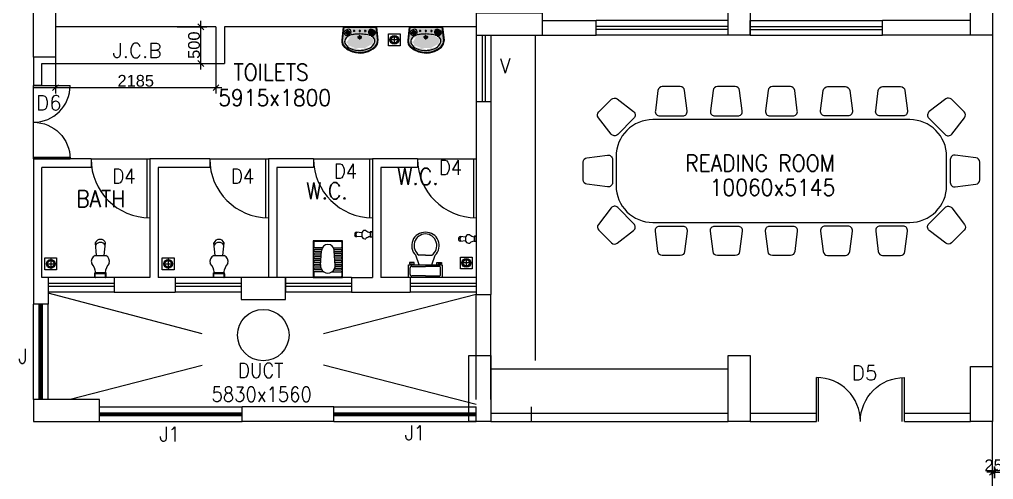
# Model space of a CAD drawing. Extents: x 10161149 to 10263331, y -3696053 to -3547728.
# Drawn here: x 10203851 to 10217114, y -3602733 to -3596468 of the extents above; entities that cross this region are included whole.
import ezdxf

# ---------------------------------------------------------------- set-up
doc = ezdxf.new("R2010")
doc.units = 0
doc.header["$MEASUREMENT"] = 0
doc.header["$PDMODE"] = 35
doc.linetypes.add('DASHED', pattern=[0.75, 0.5, -0.25])
doc.layers.get('0').update_dxf_attribs({"linetype": 'CONTINUOUS'})
doc.layers.get('Defpoints').update_dxf_attribs({"linetype": 'CONTINUOUS'})
for name, color, linetype in [('25', 6, 'CONTINUOUS'), ('35', 1, 'CONTINUOUS'), ('5', 3, 'CONTINUOUS'), ('COL', 2, 'CONTINUOUS'), ('DAS', 1, 'DASHED'), ('DIM', 8, 'CONTINUOUS'), ('dim1', 5, 'CONTINUOUS'), ('DOOR', 31, 'CONTINUOUS'), ('EWC', 5, 'CONTINUOUS'), ('Exi. Walls', 170, 'CONTINUOUS'), ('floor trap', 9, 'CONTINUOUS'), ('Furn-Hat', 145, 'CONTINUOUS'), ('GR', 1, 'CONTINUOUS'), ('SUNSHADE', 7, 'CONTINUOUS'), ('tap', 8, 'CONTINUOUS'), ('Toi-Euip', 8, 'CONTINUOUS'), ('TXW', 6, 'CONTINUOUS'), ('Venti', 161, 'CONTINUOUS'), ('waste water pipe', 180, 'CONTINUOUS'), ('Window', 4, 'CONTINUOUS')]:
    doc.layers.add(name, color=color, linetype=linetype)
doc.layers.add('toi-fix', color=46, linetype='CONTINUOUS', lineweight=18)
doc.styles.add('ROMANS', font='arial.ttf')
doc.styles.get("Standard").update_dxf_attribs({"font": 'romans.shx'})
doc.dimstyles.new('int. dim', dxfattribs={"dimtxt": 160, "dimasz": 80, "dimexe": 80, "dimexo": 0, "dimgap": 10, "dimtad": 1, "dimdec": 0, "dimzin": 12, "dimdsep": 46, "dimtxsty": 'ROMANS', "dimblk": 'OBLIQUE', "dimcen": 1.5, "dimdle": 80, "dimclrd": 5, "dimclre": 5, "dimclrt": 4, "dimadec": 0, "dimazin": 0, "dimtfac": 1, "dimtdec": 0, "dimtix": 1, "dimtmove": 2, "dimatfit": 3, "dimfxl": 1, "dimtolj": 1, "dimtzin": 0, "dimlwd": -1, "dimlwe": -1, "dimarcsym": 0})

# ---------------------------------------------------------------- blocks, each defined once
blk = doc.blocks.new('WINP')
at = {"layer": 'Window'}
for p, q in [((0, 0), (0, 1)), ((0, 1), (1, 1)), ((1, 0), (1, 1)), ((0, 0.6), (1, 0.6)), ((0, 0.4), (1, 0.4)), ((0, 0), (1, 0))]:
    blk.add_line(p, q, dxfattribs=at)
blk = doc.blocks.new('_Oblique')
at = {"color": 0, "linetype": 'ByBlock', "lineweight": -2}
blk.add_line((-0.5, -0.5), (0.5, 0.5), dxfattribs=at)
blk = doc.blocks.new('*D126')
at = {"layer": 'Defpoints', "color": 0, "lineweight": -3, "transparency": 16777216}
for p in [(10217101, -3602557), (10217126, -3602557), (10217126, -3602633)]:
    blk.add_point(p, dxfattribs=at)
at = {"layer": 'dim1', "color": 5, "transparency": 16777216}
for p, q in [((10217101, -3602557), (10217101, -3602713)), ((10217126, -3602557), (10217126, -3602713)), ((10217101, -3602633), (10217021, -3602633)), ((10217101, -3602633), (10217126, -3602633)), ((10217126, -3602633), (10217206, -3602633))]:
    blk.add_line(p, q, dxfattribs=at)
at = {"layer": 'dim1', "color": 5, "transparency": 16777216, "xscale": 80, "yscale": 80, "zscale": 80}
blk.add_blockref('_Oblique', (10217101, -3602633), dxfattribs=at)
at = {"layer": 'dim1', "color": 5, "transparency": 16777216, "xscale": 80, "yscale": 80, "zscale": 80, "rotation": 180}
blk.add_blockref('_Oblique', (10217126, -3602633), dxfattribs=at)
at = {"layer": 'dim1', "color": 4, "transparency": 16777216, "insert": (10217114, -3602541), "char_height": 160, "attachment_point": 5, "style": 'ROMANS'}
blk.add_mtext('\\A1;25', dxfattribs=at)
blk = doc.blocks.new('DOORP')
at = {"layer": 'DOOR'}
for p, q in [((0, 0), (0, 1)), ((0.05, 0), (0.05, 0.999))]:
    blk.add_line(p, q, dxfattribs=at)
at = {"layer": 'DOOR', "color": 145}
blk.add_arc((0, 0), 1, 0, 90, dxfattribs=at)
blk = doc.blocks.new('CONFR')
at = {"layer": '35'}
blk.add_lwpolyline([(18.42, 10.74), (-16.58, 10.74, 0.414214), (-21.58, 5.74), (-21.58, 1.74, 0.414214), (-16.58, -3.26), (18.42, -3.26, 0.414214), (23.42, 1.74), (23.42, 5.74, 0.414214)], format="xyb", close=True, dxfattribs=at)
at = {"layer": 'DIM'}
for points in [[(-15.64, 11.24), (-12.51, 11.24, 0.451639), (-11.91, 11.92), (-12.27, 14.72, 0.377753), (-12.86, 15.24), (-15.29, 15.24, 0.377753), (-15.88, 14.72), (-16.24, 11.92, 0.451639)], [(-8.14, 11.24), (-5.01, 11.24, 0.451639), (-4.41, 11.92), (-4.77, 14.72, 0.377753), (-5.36, 15.24), (-7.79, 15.24, 0.377753), (-8.38, 14.72), (-8.74, 11.92, 0.451639)], [(-0.64, 11.24), (2.49, 11.24, 0.451639), (3.09, 11.92), (2.73, 14.72, 0.377753), (2.14, 15.24), (-0.29, 15.24, 0.377753), (-0.88, 14.72), (-1.24, 11.92, 0.451639)], [(9.99, 11.24), (6.86, 11.24, -0.451639), (6.26, 11.92), (6.62, 14.72, -0.377753), (7.21, 15.24), (9.64, 15.24, -0.377753), (10.23, 14.72), (10.59, 11.92, -0.451639)], [(17.49, 11.24), (14.36, 11.24, -0.451639), (13.76, 11.92), (14.12, 14.72, -0.377753), (14.71, 15.24), (17.14, 15.24, -0.377753), (17.73, 14.72), (18.09, 11.92, -0.451639)], [(-19.15, 10.93), (-21.37, 8.71, -0.451639), (-22.27, 8.77), (-24, 11, -0.377753), (-23.95, 11.79), (-22.23, 13.51, -0.377753), (-21.44, 13.56), (-19.21, 11.83, -0.451639)], [(21, 10.93), (23.22, 8.71, 0.451639), (24.12, 8.77), (25.85, 11, 0.377753), (25.8, 11.79), (24.08, 13.51, 0.377753), (23.29, 13.56), (21.06, 11.83, 0.451639)], [(-22.08, 5.31), (-22.08, 2.17, -0.451639), (-22.75, 1.58), (-25.55, 1.93, -0.377753), (-26.08, 2.53), (-26.08, 4.96, -0.377753), (-25.55, 5.55), (-22.75, 5.91, -0.451639)], [(23.92, 5.31), (23.92, 2.17, 0.451639), (24.6, 1.58), (27.4, 1.93, 0.377753), (27.92, 2.53), (27.92, 4.96, 0.377753), (27.4, 5.55), (24.6, 5.91, 0.451639)], [(-19.15, -3.45), (-21.37, -1.23, 0.451639), (-22.27, -1.29), (-24, -3.52, 0.377753), (-23.95, -4.31), (-22.23, -6.03, 0.377753), (-21.44, -6.08), (-19.21, -4.35, 0.451639)], [(21, -3.45), (23.22, -1.23, -0.451639), (24.12, -1.29), (25.85, -3.52, -0.377753), (25.8, -4.31), (24.08, -6.03, -0.377753), (23.29, -6.08), (21.06, -4.35, -0.451639)], [(-15.64, -3.76), (-12.51, -3.76, -0.451639), (-11.91, -4.43), (-12.27, -7.23, -0.377753), (-12.86, -7.76), (-15.29, -7.76, -0.377753), (-15.88, -7.23), (-16.24, -4.43, -0.451639)], [(-8.14, -3.76), (-5.01, -3.76, -0.451639), (-4.41, -4.43), (-4.77, -7.23, -0.377753), (-5.36, -7.76), (-7.79, -7.76, -0.377753), (-8.38, -7.23), (-8.74, -4.43, -0.451639)], [(-0.64, -3.76), (2.49, -3.76, -0.451639), (3.09, -4.43), (2.73, -7.23, -0.377753), (2.14, -7.76), (-0.29, -7.76, -0.377753), (-0.88, -7.23), (-1.24, -4.43, -0.451639)], [(9.99, -3.76), (6.86, -3.76, 0.451639), (6.26, -4.43), (6.62, -7.23, 0.377753), (7.21, -7.76), (9.64, -7.76, 0.377753), (10.23, -7.23), (10.59, -4.43, 0.451639)], [(17.49, -3.76), (14.36, -3.76, 0.451639), (13.76, -4.43), (14.12, -7.23, 0.377753), (14.71, -7.76), (17.14, -7.76, 0.377753), (17.73, -7.23), (18.09, -4.43, 0.451639)]]:
    blk.add_lwpolyline(points, format="xyb", close=True, dxfattribs=at)
blk = doc.blocks.new('VENTP')
at = {"layer": 'Venti'}
for p, q in [((0, 0), (0, 1)), ((0, 1), (1, 1)), ((1, 0), (1, 1)), ((0, 0), (1, 0))]:
    blk.add_line(p, q, dxfattribs=at)
at = {"layer": 'Venti', "ltscale": 2}
for p, q in [((0, 0.6), (1, 0.6)), ((0, 0.4), (1, 0.4))]:
    blk.add_line(p, q, dxfattribs=at)
blk = doc.blocks.new('2')
at = {"layer": 'Furn-Hat'}
h = blk.add_hatch(color=200, dxfattribs=at)
h.set_gradient(color1=(176, 43, 238), color2=(222, 165, 248), one_color=1, tint=0.81, name='SPHERICAL')
edge = h.paths.add_edge_path()
edge.add_ellipse((0.83, 2.39), major_axis=(0, 2.74), ratio=1, start_angle=253.1333, end_angle=282.8458)
edge.add_ellipse((0.66, 2.28), major_axis=(0, 2.87), ratio=1, start_angle=226.9131, end_angle=256.353, ccw=False)
edge.add_ellipse((1.97, 1.03), major_axis=(0, 1.06), ratio=1, start_angle=191.403, end_angle=227.6151, ccw=False)
edge.add_ellipse((1.95, 0.79), major_axis=(-0.001, 0.832), ratio=1, start_angle=172.9435, end_angle=196.7003, ccw=False)
edge.add_line((1.85, -0.04), (0, 0.17))
edge.add_ellipse((-0.15, 0.37), major_axis=(0, 0.247), ratio=1, start_angle=216.2128, end_angle=239.0995)
edge.add_line((0.07, 0.24), (1.91, 0.03))
edge.add_ellipse((1.98, 0.81), major_axis=(0, 0.781), ratio=1, start_angle=174.8376, end_angle=213.1867)
edge.add_ellipse((1.82, 1.24), major_axis=(0, 1.23), ratio=1, start_angle=208.7339, end_angle=238.1069)
edge.add_ellipse((1.35, 1.89), major_axis=(0, 2), ratio=1, start_angle=229.2631, end_angle=252.9591)
edge.add_ellipse((0.45, 2.43), major_axis=(0, 3.03), ratio=1, start_angle=248.1478, end_angle=293.8025)
edge.add_ellipse((0.67, 2.61), major_axis=(0, 2.75), ratio=1, start_angle=292.3386, end_angle=313.7886)
edge.add_ellipse((1.96, 3.88), major_axis=(0.001, 0.944), ratio=1, start_angle=311.9795, end_angle=362.8452)
edge.add_line((1.91, 4.83), (0.06, 4.62))
edge.add_ellipse((-0.22, 4.44), major_axis=(0, 0.335), ratio=1, start_angle=301.9908, end_angle=318.3316)
edge.add_line((0, 4.69), (1.85, 4.9))
edge.add_ellipse((1.98, 3.91), major_axis=(0, 0.995), ratio=1, start_angle=311.3713, end_angle=367.5939, ccw=False)
edge.add_ellipse((0.6, 2.54), major_axis=(0, 2.94), ratio=1, start_angle=278.9603, end_angle=313.5987, ccw=False)
h = blk.add_hatch(color=200, dxfattribs=at)
h.set_gradient(color1=(176, 43, 238), color2=(222, 165, 248), one_color=1, tint=0.81, name='INVCYLINDER')
edge = h.paths.add_edge_path()
edge.add_ellipse((-0.15, 0.37), major_axis=(0, 0.247), ratio=1, start_angle=239.0995, end_angle=258.8462, ccw=False)
edge.add_line((0.07, 0.24), (0, 0.25))
edge.add_line((0, 0.25), (0, 4.61))
edge.add_line((0, 4.61), (0.06, 4.62))
edge.add_ellipse((-0.22, 4.44), major_axis=(0, 0.335), ratio=1, start_angle=279.6212, end_angle=301.9908, ccw=False)
edge.add_line((0.11, 4.5), (0.1, 0.32))
h = blk.add_hatch(color=201, dxfattribs=at)
h.set_gradient(color1=(213, 142, 246), color2=(222, 165, 248), one_color=1, tint=0.81, name='SPHERICAL')
edge = h.paths.add_edge_path()
edge.add_ellipse((-0.22, 4.44), major_axis=(0, 0.335), ratio=1, start_angle=279.6212, end_angle=301.9908)
edge.add_line((0.06, 4.62), (1.91, 4.83))
edge.add_ellipse((1.96, 3.88), major_axis=(0.001, 0.944), ratio=1, start_angle=311.9795, end_angle=362.8452, ccw=False)
edge.add_ellipse((0.67, 2.61), major_axis=(0, 2.75), ratio=1, start_angle=292.3386, end_angle=313.7886, ccw=False)
edge.add_ellipse((0.45, 2.43), major_axis=(0, 3.03), ratio=1, start_angle=248.1478, end_angle=293.8025, ccw=False)
edge.add_ellipse((1.35, 1.89), major_axis=(0, 2), ratio=1, start_angle=229.2631, end_angle=252.9591, ccw=False)
edge.add_ellipse((1.82, 1.24), major_axis=(0, 1.23), ratio=1, start_angle=208.7339, end_angle=238.1069, ccw=False)
edge.add_ellipse((1.98, 0.81), major_axis=(0, 0.781), ratio=1, start_angle=174.8376, end_angle=213.1867, ccw=False)
edge.add_line((1.91, 0.03), (0.07, 0.24))
edge.add_ellipse((-0.15, 0.37), major_axis=(0, 0.247), ratio=1, start_angle=239.0995, end_angle=258.8462)
edge.add_line((0.1, 0.32), (0.11, 4.5))
edge = h.paths.add_edge_path(flags=16)
edge.add_ellipse((0.54, 1.68), major_axis=(0.0002, 0.0643), ratio=1, start_angle=0, end_angle=360, ccw=False)
edge = h.paths.add_edge_path(flags=16)
edge.add_ellipse((0.75, 0.77), major_axis=(0.001, 0.492), ratio=1, start_angle=372.9151, end_angle=415.0496)
edge.add_ellipse((0.66, 0.93), major_axis=(0, 0.34), ratio=1, start_angle=68.6534, end_angle=118.0903)
edge.add_ellipse((1.55, 1.19), major_axis=(0, 1.26), ratio=1, start_angle=109.4436, end_angle=129.259)
edge.add_ellipse((0.76, 0.48), major_axis=(0, 0.207), ratio=1, start_angle=116.7852, end_angle=207.4853)
edge.add_ellipse((0.68, 0.84), major_axis=(0.003, 0.569), ratio=1, start_angle=198.6155, end_angle=235.2982)
edge.add_ellipse((1.01, 0.63), major_axis=(0, 0.179), ratio=1, start_angle=230.4595, end_angle=309.5311)
edge.add_arc((1.2, 0.8), 0.086, 143.8926, 223.9597, ccw=False)
edge.add_arc((1.21, 0.82), 0.0872, 59.6713, 155.4896, ccw=False)
edge.add_ellipse((2.73, 1.67), major_axis=(0, 1.67), ratio=1, start_angle=108.7156, end_angle=120.4399)
edge.add_ellipse((2.03, 1.15), major_axis=(0, 0.801), ratio=1, start_angle=113.6541, end_angle=156.3424)
edge.add_ellipse((1.91, 1.34), major_axis=(0, 0.947), ratio=1, start_angle=167.3152, end_angle=194.3844)
edge.add_ellipse((1.73, 1.61), major_axis=(0, 1.26), ratio=1, start_angle=199.4142, end_angle=242.3113)
edge.add_ellipse((0.73, 2.3), major_axis=(0, 2.47), ratio=1, start_angle=238.946, end_angle=269.4836)
edge.add_ellipse((0.23, 2.48), major_axis=(0, 2.98), ratio=1, start_angle=266.1625, end_angle=294.5971)
edge.add_ellipse((1.64, 3.2), major_axis=(0, 1.4), ratio=1, start_angle=291.6011, end_angle=328.054)
edge.add_ellipse((2, 3.79), major_axis=(0, 0.709), ratio=1, start_angle=327.5861, end_angle=383.2162)
edge.add_ellipse((2.18, 3.44), major_axis=(0, 1.1), ratio=1, start_angle=384.9893, end_angle=432.0066)
edge.add_arc((1.21, 4.06), 0.0773, 202.0693, 284.8477, ccw=False)
edge.add_arc((1.2, 4.08), 0.086, 136.0403, 216.1074, ccw=False)
edge.add_ellipse((1.01, 4.25), major_axis=(0, 0.179), ratio=1, start_angle=230.4689, end_angle=309.5405)
edge.add_ellipse((0.68, 4.04), major_axis=(-0.003, 0.569), ratio=1, start_angle=304.7018, end_angle=341.3845)
edge.add_ellipse((0.76, 4.4), major_axis=(0, 0.207), ratio=1, start_angle=332.4116, end_angle=423.1117)
edge.add_ellipse((1.55, 3.69), major_axis=(0.01, 1.26), ratio=1, start_angle=411.1189, end_angle=430.9342)
edge.add_ellipse((0.66, 3.95), major_axis=(0, 0.34), ratio=1, start_angle=61.9097, end_angle=111.3466)
edge.add_ellipse((0.75, 4.11), major_axis=(0.003, 0.492), ratio=1, start_angle=125.3669, end_angle=167.5014)
edge.add_ellipse((0.73, 3.94), major_axis=(0, 0.319), ratio=1, start_angle=163.9108, end_angle=209.8663)
edge.add_ellipse((1.14, 3.59), major_axis=(-0.002, 0.268), ratio=1, start_angle=387.9183, end_angle=433.2607, ccw=False)
edge.add_ellipse((1.07, 3.77), major_axis=(0, 0.0739), ratio=1, start_angle=281.3136, end_angle=401.6955, ccw=False)
edge.add_ellipse((2.18, 3.44), major_axis=(0, 1.1), ratio=1, start_angle=432.0066, end_angle=441.9912)
edge.add_ellipse((3.97, 2.89), major_axis=(0, 2.96), ratio=1, start_angle=436.108, end_angle=445.7027)
edge.add_ellipse((8.3, 2.4), major_axis=(0, 7.32), ratio=1, start_angle=444.4585, end_angle=449.7636)
edge.add_ellipse((8.98, 2.78), major_axis=(0.01, 8.01), ratio=1, start_angle=92.5395, end_angle=98.8367)
edge.add_ellipse((2.73, 1.67), major_axis=(0, 1.67), ratio=1, start_angle=94.0582, end_angle=108.7156)
edge.add_ellipse((1.07, 1.13), major_axis=(-0.0003, 0.0855), ratio=1, start_angle=142.4726, end_angle=276.6239, ccw=False)
edge.add_ellipse((1.14, 1.3), major_axis=(0.002, 0.268), ratio=1, start_angle=106.7393, end_angle=152.0817, ccw=False)
edge.add_ellipse((0.73, 0.94), major_axis=(-0.001, 0.319), ratio=1, start_angle=329.9021, end_angle=375.8576)
edge = h.paths.add_edge_path(flags=16)
edge.add_ellipse((0.54, 2.42), major_axis=(0.0008, 0.0643), ratio=1, start_angle=0, end_angle=360, ccw=False)
edge = h.paths.add_edge_path(flags=0)
edge.add_ellipse((1.43, 2.44), major_axis=(0, 0.216), ratio=1, start_angle=0, end_angle=360, ccw=False)
edge = h.paths.add_edge_path(flags=0)
edge.add_ellipse((1.43, 2.44), major_axis=(-0.001, 0.155), ratio=1, start_angle=0, end_angle=360, ccw=False)
edge = h.paths.add_edge_path(flags=0)
edge.add_ellipse((1.43, 2.44), major_axis=(0, 0.109), ratio=1, start_angle=0, end_angle=360, ccw=False)
edge = h.paths.add_edge_path(flags=16)
edge.add_ellipse((0.54, 3.22), major_axis=(0.0002, 0.0643), ratio=1, start_angle=0, end_angle=360, ccw=False)
h = blk.add_hatch(color=254, dxfattribs=at)
h.set_gradient(color1=(234, 198, 250), color2=(223, 166, 247), one_color=1, tint=0.81, name='SPHERICAL')
edge = h.paths.add_edge_path()
edge.add_ellipse((1.07, 3.77), major_axis=(0, 0.0739), ratio=1, start_angle=281.3136, end_angle=401.6955)
edge.add_ellipse((1.14, 3.59), major_axis=(-0.002, 0.268), ratio=1, start_angle=387.9183, end_angle=433.2607)
edge.add_ellipse((0.73, 3.94), major_axis=(0, 0.319), ratio=1, start_angle=163.9108, end_angle=209.8663, ccw=False)
edge.add_ellipse((0.75, 4.11), major_axis=(0.003, 0.492), ratio=1, start_angle=125.3669, end_angle=167.5014, ccw=False)
edge.add_ellipse((0.66, 3.95), major_axis=(0, 0.34), ratio=1, start_angle=61.9097, end_angle=111.3466, ccw=False)
edge.add_ellipse((1.55, 3.69), major_axis=(0.01, 1.26), ratio=1, start_angle=411.1189, end_angle=430.9342, ccw=False)
edge.add_ellipse((0.76, 4.4), major_axis=(0, 0.207), ratio=1, start_angle=332.4116, end_angle=423.1117, ccw=False)
edge.add_ellipse((0.68, 4.04), major_axis=(-0.003, 0.569), ratio=1, start_angle=304.7018, end_angle=341.3845, ccw=False)
edge.add_ellipse((1.01, 4.25), major_axis=(0, 0.179), ratio=1, start_angle=230.4689, end_angle=309.5405, ccw=False)
edge.add_arc((1.2, 4.08), 0.086, 136.0403, 216.1074)
edge.add_arc((1.21, 4.06), 0.0773, 202.0693, 284.8477)
edge.add_ellipse((2.18, 3.44), major_axis=(0, 1.1), ratio=1, start_angle=384.9893, end_angle=432.0066)
h = blk.add_hatch(color=254, dxfattribs=at)
h.set_gradient(color1=(234, 198, 250), color2=(223, 166, 247), one_color=1, tint=0.81, name='SPHERICAL')
edge = h.paths.add_edge_path()
edge.add_ellipse((1.64, 3.2), major_axis=(0, 1.4), ratio=1, start_angle=291.6011, end_angle=328.054)
edge.add_ellipse((0.23, 2.48), major_axis=(0, 2.98), ratio=1, start_angle=266.1625, end_angle=294.5971, ccw=False)
edge.add_ellipse((0.73, 2.3), major_axis=(0, 2.47), ratio=1, start_angle=238.946, end_angle=269.4836, ccw=False)
edge.add_ellipse((1.73, 1.61), major_axis=(0, 1.26), ratio=1, start_angle=199.4142, end_angle=242.3113, ccw=False)
edge.add_ellipse((1.91, 1.34), major_axis=(0, 0.947), ratio=1, start_angle=167.3152, end_angle=194.3844, ccw=False)
edge.add_ellipse((2.03, 1.15), major_axis=(0, 0.801), ratio=1, start_angle=113.6541, end_angle=156.3424, ccw=False)
edge.add_ellipse((2.73, 1.67), major_axis=(0, 1.67), ratio=1, start_angle=94.0582, end_angle=120.4399, ccw=False)
edge.add_ellipse((8.98, 2.78), major_axis=(0.01, 8.01), ratio=1, start_angle=92.5395, end_angle=98.8367, ccw=False)
edge.add_ellipse((8.3, 2.4), major_axis=(0, 7.32), ratio=1, start_angle=444.4585, end_angle=449.7636, ccw=False)
edge.add_ellipse((3.97, 2.89), major_axis=(0, 2.96), ratio=1, start_angle=436.108, end_angle=445.7027, ccw=False)
edge.add_ellipse((2.18, 3.44), major_axis=(0, 1.1), ratio=1, start_angle=384.9893, end_angle=441.9912, ccw=False)
edge.add_ellipse((2, 3.79), major_axis=(0, 0.709), ratio=1, start_angle=327.5861, end_angle=383.2162, ccw=False)
edge = h.paths.add_edge_path(flags=16)
edge.add_ellipse((1.43, 2.44), major_axis=(0, 0.216), ratio=1, start_angle=0, end_angle=360, ccw=False)
edge = h.paths.add_edge_path(flags=0)
edge.add_ellipse((1.43, 2.44), major_axis=(-0.001, 0.155), ratio=1, start_angle=0, end_angle=360, ccw=False)
edge = h.paths.add_edge_path(flags=0)
edge.add_ellipse((1.43, 2.44), major_axis=(0, 0.109), ratio=1, start_angle=0, end_angle=360, ccw=False)
h = blk.add_hatch(color=254, dxfattribs=at)
h.set_gradient(color1=(234, 198, 250), color2=(223, 166, 247), one_color=1, tint=0.81, name='SPHERICAL')
edge = h.paths.add_edge_path()
edge.add_ellipse((1.55, 1.19), major_axis=(0, 1.26), ratio=1, start_angle=109.4436, end_angle=129.259)
edge.add_ellipse((0.76, 0.48), major_axis=(0, 0.207), ratio=1, start_angle=116.7852, end_angle=207.4853)
edge.add_ellipse((0.68, 0.84), major_axis=(0.003, 0.569), ratio=1, start_angle=198.6155, end_angle=235.2982)
edge.add_ellipse((1.01, 0.63), major_axis=(0, 0.179), ratio=1, start_angle=230.4595, end_angle=309.5311)
edge.add_arc((1.2, 0.8), 0.086, 143.8926, 223.9597, ccw=False)
edge.add_arc((1.21, 0.82), 0.0872, 59.6713, 155.4896, ccw=False)
edge.add_ellipse((2.73, 1.67), major_axis=(0, 1.67), ratio=1, start_angle=108.7156, end_angle=120.4399, ccw=False)
edge.add_ellipse((1.07, 1.13), major_axis=(-0.0003, 0.0855), ratio=1, start_angle=142.4726, end_angle=276.6239, ccw=False)
edge.add_ellipse((1.14, 1.3), major_axis=(0.002, 0.268), ratio=1, start_angle=106.7393, end_angle=152.0817, ccw=False)
edge.add_ellipse((0.73, 0.94), major_axis=(-0.001, 0.319), ratio=1, start_angle=329.9021, end_angle=375.8576)
edge.add_ellipse((0.75, 0.77), major_axis=(0.001, 0.492), ratio=1, start_angle=372.9151, end_angle=415.0496)
edge.add_ellipse((0.66, 0.93), major_axis=(0, 0.34), ratio=1, start_angle=68.6534, end_angle=118.0903)
at = {"layer": 'toi-fix', "color": 7}
for p, q in [((0, 4.69), (1.85, 4.9)), ((0, 4.61), (1.91, 4.83)), ((0, 0.17), (0, 4.69)), ((0.1, 0.32), (0.11, 4.5)), ((0.67, 3.22), (0.39, 3.22)), ((0.54, 3.34), (0.54, 3.08)), ((1.43, 2.14), (1.43, 2.74)), ((0.72, 2.42), (0.39, 2.42)), ((0.72, 1.68), (0.39, 1.68)), ((0.54, 2.55), (0.54, 2.28)), ((0.54, 1.8), (0.54, 1.54)), ((1.73, 2.44), (1.12, 2.44)), ((0, 0.25), (1.91, 0.03)), ((0, 0.17), (1.85, -0.04))]:
    blk.add_line(p, q, dxfattribs=at)
at = {"layer": 'toi-fix', "color": 7, "extrusion": (0, 0, -1)}
for centre, major_axis, start_param, end_param in [((-0.22, 4.44), (0, 0.335), 0.727251, 1.402875), ((0.66, 3.95), (0, 0.34), 4.33982, 5.202657), ((1.55, 3.69), (0.01, 1.26), -1.238036, -0.892193), ((0.76, 4.4), (0, 0.207), -1.101507, 0.481509), ((0.68, 4.04), (-0.003, 0.569), 0.324902, 0.965135), ((2.18, 3.44), (0, 1.1), -1.431017, -0.436146), ((1.2, 4.08), (-0.0608, 0.0608), 4.867594, 6.265028), ((1.01, 4.25), (0, 0.179), 0.880684, 2.260744), ((1.21, 4.06), (0.0547, 0.0547), 2.097053, 3.541809), ((2, 3.79), (0, 0.709), -0.405199, 0.56573), ((1.98, 3.91), (0, 0.995), -0.132539, 0.848731), ((1.96, 3.88), (0.001, 0.944), -0.049658, 0.838116), ((1.64, 3.2), (0, 1.4), 0.557563, 1.193786), ((0.67, 2.61), (0, 2.75), 0.806541, 1.180915), ((0.6, 2.54), (0, 2.94), 0.809856, 1.41441), ((0.75, 4.11), (0.003, 0.492), 3.359735, 4.09512), ((0.54, 3.22), (0.0002, 0.0643), 3.139035, 9.42222), ((0.73, 3.94), (0, 0.319), 2.620328, 3.422401), ((1.14, 3.59), (-0.002, 0.268), -1.278641, -0.487266), ((8.3, 2.4), (0, 7.32), -1.56667, -1.474079), ((1.07, 3.77), (0, 0.0739), -0.727724, 1.373337), ((3.97, 2.89), (0, 2.96), -1.495794, -1.328336), ((1.43, 2.44), (0, 0.216), 3.141254, 9.424439), ((0.23, 2.48), (0, 2.98), 1.141495, 1.637774), ((0.45, 2.43), (0, 3.03), 1.155365, 1.952189), ((0.83, 2.39), (0, 2.74), 1.346594, 1.865175), ((0.54, 1.68), (0.0002, 0.0643), 3.139035, 9.42222), ((0.54, 2.42), (0.0008, 0.0643), 3.12883, 9.412015), ((8.98, 2.78), (0.01, 8.01), 4.558159, 4.668067), ((2.73, 1.67), (0, 1.67), 4.181112, 4.641559), ((1.43, 2.44), (-0.001, 0.155), 3.145308, 9.428493), ((1.43, 2.44), (0, 0.109), 3.142047372431534, 9.42523267961112), ((0.66, 2.28), (0, 2.87), 1.808981, 2.322804), ((0.73, 2.3), (0, 2.47), 1.579809, 2.112792), ((-0.15, 0.37), (0, 0.247), 1.765467, 2.50956), ((0.66, 0.93), (0, 0.34), 4.222121, 5.084958), ((0.75, 0.77), (0.001, 0.492), -0.960797, -0.225412), ((1.55, 1.19), (0, 1.26), 4.027191, 4.373034), ((0.76, 0.48), (0, 0.207), 2.661884, 4.2449), ((0.73, 0.94), (-0.001, 0.319), -0.276767, 0.525307), ((0.68, 0.84), (0.003, 0.569), 2.176458, 2.816691), ((1.14, 1.3), (0.002, 0.268), 3.628858, 4.420234), ((1.07, 1.13), (-0.0003, 0.0855), 1.455188, 3.796569), ((1.2, 0.8), (-0.0608, 0.0608), 4.730546, 6.12798), ((1.21, 0.82), (0.0617, 0.0617), 4.354779, 6.027124), ((1.01, 0.63), (0, 0.179), 0.880848, 2.260908), ((2.03, 1.15), (0, 0.801), 3.554495, 4.299548), ((1.91, 1.34), (0, 0.947), 2.890537, 3.362984), ((1.98, 0.81), (0, 0.781), 2.562376, 3.231693), ((1.73, 1.61), (0, 1.26), 2.054055, 2.802751), ((1.97, 1.03), (0, 1.06), 2.310552, 2.942572), ((1.82, 1.24), (0, 1.23), 2.127435, 2.640092), ((1.35, 1.89), (0, 2), 1.868215, 2.281789), ((1.95, 0.79), (-0.001, 0.832), 2.850118, 3.264751)]:
    blk.add_ellipse(centre, major_axis=major_axis, ratio=1, start_param=start_param, end_param=end_param, dxfattribs=at)
blk = doc.blocks.new('*D266')
at = {"layer": 'Defpoints', "color": 0, "lineweight": -3, "transparency": 16777216}
for p in [(10205999, -3596568), (10206320, -3596568), (10205999, -3597068)]:
    blk.add_point(p, dxfattribs=at)
at = {"layer": 'dim1', "color": 5, "transparency": 16777216}
for p, q in [((10206320, -3597148), (10206320, -3596488)), ((10205999, -3596568), (10206400, -3596568)), ((10205999, -3597068), (10206400, -3597068))]:
    blk.add_line(p, q, dxfattribs=at)
at = {"layer": 'dim1', "color": 5, "transparency": 16777216, "xscale": 80, "yscale": 80, "zscale": 80}
for p, rotation in [((10206320, -3596568), 90), ((10206320, -3597068), 270)]:
    blk.add_blockref('_Oblique', p, dxfattribs=dict(at, rotation=rotation))
at = {"layer": 'dim1', "color": 4, "transparency": 16777216, "insert": (10206228, -3596818), "char_height": 160, "attachment_point": 5, "rotation": 90, "style": 'ROMANS'}
blk.add_mtext('\\A1;500', dxfattribs=at)
blk = doc.blocks.new('*D268')
at = {"layer": 'Defpoints', "color": 0, "lineweight": -3, "transparency": 16777216}
for p in [(10204341, -3597068), (10206526, -3597068), (10206526, -3597396)]:
    blk.add_point(p, dxfattribs=at)
at = {"layer": 'dim1', "color": 5, "transparency": 16777216}
for p, q in [((10204341, -3597068), (10204341, -3597476)), ((10206526, -3597068), (10206526, -3597476)), ((10204261, -3597396), (10206606, -3597396))]:
    blk.add_line(p, q, dxfattribs=at)
at = {"layer": 'dim1', "color": 5, "transparency": 16777216, "xscale": 80, "yscale": 80, "zscale": 80, "rotation": 180}
blk.add_blockref('_Oblique', (10204341, -3597396), dxfattribs=at)
at = {"layer": 'dim1', "color": 5, "transparency": 16777216, "xscale": 80, "yscale": 80, "zscale": 80}
blk.add_blockref('_Oblique', (10206526, -3597396), dxfattribs=at)
at = {"layer": 'dim1', "color": 4, "transparency": 16777216, "insert": (10205434, -3597304), "char_height": 160, "attachment_point": 5, "style": 'ROMANS'}
blk.add_mtext('\\A1;2185', dxfattribs=at)
blk = doc.blocks.new('A$C70ED7303')
at = {"layer": 'EWC', "color": 11}
for p, q in [((0, 0), (229, 0)), ((229, 0), (229, -174)), ((-229, 0), (0, 0)), ((-229, -174), (-229, 0)), ((-207, -44), (-207, -131)), ((0, -22), (-185, -22)), ((0, -22), (185, -22)), ((207, -44), (207, -131)), ((229, -174), (-229, -174)), ((-218, -207), (-218, -185)), ((-218, -185), (-174, -185)), ((-153, -207), (-218, -207)), ((-185, -153), (0, -153)), ((-174, -185), (-174, -174)), ((-153, -174), (-153, -207)), ((-87, -174), (-131, -305)), ((185, -153), (0, -153)), ((87, -174), (131, -305)), ((153, -174), (153, -207)), ((153, -207), (218, -207)), ((174, -185), (174, -174)), ((218, -185), (174, -185)), ((218, -207), (218, -185)), ((0, -305), (-87, -305)), ((0, -305), (87, -305))]:
    blk.add_line(p, q, dxfattribs=at)
for centre, major_axis, start_param, end_param in [((-188, -41), (13.6, -13.6), 2.214297, 4.068888), ((-188, -134), (-13.6, -13.6), 5.35589, 7.21048), ((188, -41), (13.6, -13.6), 0.643501, 2.498091), ((188, -134), (-13.6, -13.6), 0.643501, 2.498091), ((-7, -436), (-128, -128), 4.686239, 7.105146), ((5, -435), (-113, -113), 4.541602, 7.039318), ((7, -436), (56, -172), -0.351019, 2.067888), ((-5, -435), (-113, -113), 0.814663, 3.31238)]:
    blk.add_ellipse(centre, major_axis=major_axis, ratio=1, start_param=start_param, end_param=end_param, dxfattribs=at)
blk = doc.blocks.new('A$C0B5D0E53')
at = {"layer": 'tap', "color": 7}
for p, q in [((0, 10.6), (0, 46.6)), ((0, 46.6), (15.3, 46.6)), ((1.3, 45), (12.3, 45)), ((12.3, 10.6), (12.3, 46.6)), ((15.3, 10.7), (15.3, 46.6)), ((70.5, 45.4), (70.5, 11.9)), ((70.5, 41), (110.5, 44.7)), ((0, 10.6), (12.3, 10.6)), ((1.3, 12.1), (12.3, 12.1)), ((12.3, 10.7), (15.3, 10.7)), ((70.5, 16.2), (110.5, 12.2))]:
    blk.add_line(p, q, dxfattribs=at)
for centre, radius, start, end in [((2.5, 42.7), 2.66, 117.11, 161.7293), ((8.1, 99), 56.2, 277.358, 310.4214), ((51.6, 36.7), 20.8, 24.7259, 109.7544), ((93.9, 28.5), 17.7, 301.8025, 58.5186), ((103.5, 28.5), 17.7, 293.45, 66.55), ((2.5, 14.5), 2.66, 198.2707, 242.89), ((8.1, -41.8), 56.2, 49.5786, 82.642), ((51.6, 20.6), 20.8, 250.2456, 335.2741)]:
    blk.add_arc(centre, radius, start, end, dxfattribs=at)
blk = doc.blocks.new('FT')
at = {"layer": 'floor trap', "color": 7}
for p, q in [((0, 40), (10, 40)), ((16.3, 40), (63.8, 40)), ((40, 16.3), (40, 63.7)), ((70, 40), (80, 40))]:
    blk.add_line(p, q, dxfattribs=at)
at = {"layer": 'floor trap', "color": 7, "ltscale": 100}
blk.add_lwpolyline([(80, 0), (0, 0), (0, 80), (80, 80)], close=True, dxfattribs=at)
at = {"layer": 'floor trap', "color": 7}
for radius in [30, 23.7, 21.9]:
    blk.add_circle((40, 40), radius, dxfattribs=at)
blk = doc.blocks.new('3')
at = {"layer": 'Toi-Euip'}
for p, q in [((-3.8, 4.1), (-3.8, 4.6)), ((-0.1, 4.7), (-3.7, 4.7)), ((-2.47, 4), (-3.7, 4)), ((-1.33, 4), (-0.1, 4)), ((0, 4.1), (0, 4.6)), ((-3.8, 3.6), (-3.8, 3.65)), ((-3.8, 3.1), (-3.8, 3.15)), ((-3.8, 2.6), (-3.8, 2.65)), ((-2.72, 3.75), (-3.7, 3.75)), ((-2.85, 3.5), (-3.7, 3.5)), ((-2.9, 3.25), (-3.7, 3.25)), ((-2.89, 3), (-3.7, 3)), ((-2.87, 2.75), (-3.7, 2.75)), ((-2.9, 3.18), (-2.75, 1.15)), ((-1.08, 3.75), (-0.1, 3.75)), ((-0.9, 3.18), (-1.05, 1.15)), ((-0.95, 3.5), (-0.1, 3.5)), ((-0.93, 2.75), (-0.1, 2.75)), ((-0.91, 3), (-0.1, 3)), ((-0.9, 3.25), (-0.1, 3.25)), ((0, 3.6), (0, 3.65)), ((0, 3.1), (0, 3.15)), ((0, 2.6), (0, 2.65)), ((-3.8, 2.1), (-3.8, 2.15)), ((-3.8, 1.6), (-3.8, 1.65)), ((-2.85, 2.5), (-3.7, 2.5)), ((-2.83, 2.25), (-3.7, 2.25)), ((-2.81, 2), (-3.7, 2)), ((-2.79, 1.75), (-3.7, 1.75)), ((-2.78, 1.5), (-3.7, 1.5)), ((-1.02, 1.5), (-0.1, 1.5)), ((-1.01, 1.75), (-0.1, 1.75)), ((-0.99, 2), (-0.1, 2)), ((-0.97, 2.25), (-0.1, 2.25)), ((-0.95, 2.5), (-0.1, 2.5)), ((0, 2.1), (0, 2.15)), ((0, 1.6), (0, 1.65)), ((-3.8, 1.1), (-3.8, 1.15)), ((-3.8, 0), (-3.8, 0.65)), ((-2.76, 1.25), (-3.7, 1.25)), ((-2.74, 1), (-3.7, 1)), ((-2.65, 0.75), (-3.7, 0.75)), ((-1.15, 0.75), (-0.1, 0.75)), ((-1.06, 1), (-0.1, 1)), ((-1.04, 1.25), (-0.1, 1.25)), ((0, 1.1), (0, 1.15)), ((0, 0), (0, 0.65)), ((-3.7, -0.1), (-0.1, -0.1))]:
    blk.add_line(p, q, dxfattribs=at)
blk.add_lwpolyline([(0.1, -0.2), (0.1, 4.8), (-3.9, 4.8), (-3.9, -0.2)], close=True, dxfattribs=at)
for centre, radius, start, end in [((-3.7, 4.6), 0.1, 90, 180), ((-3.7, 4.1), 0.1, 180, 270), ((-1.9, 3.18), 1, 351.5502, 188.4498), ((-0.1, 4.6), 0.1, 0, 90), ((-0.1, 4.1), 0.1, 270, 0), ((-3.7, 3.65), 0.1, 90, 180), ((-3.7, 3.6), 0.1, 180, 270), ((-3.7, 3.15), 0.1, 90, 180), ((-3.7, 3.1), 0.1, 180, 270), ((-3.7, 2.65), 0.1, 90, 180), ((-0.1, 3.65), 0.1, 0, 90), ((-0.1, 3.6), 0.1, 270, 0), ((-0.1, 3.15), 0.1, 0, 90), ((-0.1, 3.1), 0.1, 270, 0), ((-0.1, 2.65), 0.1, 0, 90), ((-3.7, 2.6), 0.1, 180, 270), ((-3.7, 2.15), 0.1, 90, 180), ((-3.7, 2.1), 0.1, 180, 270), ((-3.7, 1.65), 0.1, 90, 180), ((-3.7, 1.6), 0.1, 180, 270), ((-0.1, 2.6), 0.1, 270, 0), ((-0.1, 2.15), 0.1, 0, 90), ((-0.1, 2.1), 0.1, 270, 0), ((-0.1, 1.65), 0.1, 0, 90), ((-0.1, 1.6), 0.1, 270, 0), ((-3.7, 1.15), 0.1, 90, 180), ((-3.7, 1.1), 0.1, 180, 270), ((-3.7, 0.65), 0.1, 90, 180), ((-3.7, 0), 0.1, 180, 270.0031), ((-1.9, 1.15), 0.85, 180, 0), ((-0.1, 1.15), 0.1, 0, 90), ((-0.1, 1.1), 0.1, 270, 0), ((-0.1, 0.65), 0.1, 0, 90), ((-0.1, 0), 0.1, 270, 0)]:
    blk.add_arc(centre, radius, start, end, dxfattribs=at)

msp = doc.modelspace()

# ---------------------------------------------------------------- linework, layer by layer
at = {"layer": '25'}
for p, q in [((10204041, -3598368), (10204041, -3597368)), ((10204826, -3598368), (10205626, -3598368)), ((10206441, -3598368), (10207241, -3598368)), ((10207856, -3598368), (10208656, -3598368)), ((10209271, -3598368), (10210071, -3598368)), ((10206337.9, -3600747.5), (10204241, -3600196.8)), ((10210071, -3600213), (10207989.6, -3600751.3)), ((10204041, -3601643), (10204041, -3600343)), ((10204118, -3601643), (10204118, -3600343)), ((10204164, -3601643), (10204164, -3600343)), ((10204241, -3601643), (10204241, -3600343)), ((10206337.9, -3601178.4), (10204541.7, -3601643)), ((10210071, -3601713), (10207989.6, -3601174.7)), ((10210271, -3601228), (10213501, -3601228)), ((10204941, -3601743), (10206881, -3601743)), ((10204941, -3601823), (10206881, -3601823)), ((10208131, -3601743), (10210071, -3601743)), ((10208131, -3601823), (10210071, -3601823)), ((10204941, -3601863), (10206881, -3601863)), ((10204941, -3601943), (10206881, -3601943)), ((10208131, -3601863), (10210071, -3601863)), ((10208131, -3601943), (10210071, -3601943))]:
    msp.add_line(p, q, dxfattribs=at)
at = {"layer": 'COL', "color": 2}
for points in [[(10213501, -3596683), (10213501, -3595933), (10213801, -3595933), (10213801, -3596683)], [(10216801, -3596683), (10216801, -3595933), (10217101, -3595933), (10217101, -3596683)], [(10204041, -3596983), (10204041, -3596083), (10204341, -3596083), (10204341, -3596983)], [(10210071, -3596683), (10210971, -3596683), (10210971, -3596383), (10210071, -3596383)], [(10206871, -3600283), (10207471, -3600283), (10207471, -3599983), (10206871, -3599983)], [(10209971, -3601943), (10209971, -3601043), (10210271, -3601043), (10210271, -3601943)], [(10213501, -3601943), (10213501, -3601043), (10213801, -3601043), (10213801, -3601943)], [(10216801, -3601943), (10216801, -3601193), (10217101, -3601193), (10217101, -3601943)], [(10204041, -3601943), (10204941, -3601943), (10204941, -3601643), (10204041, -3601643)]]:
    msp.add_lwpolyline(points, close=True, dxfattribs=at)
at = {"layer": 'DAS', "linetype": 'Continuous'}
for p, q in [((10210871, -3596683), (10210871, -3601113)), ((10217101, -3596683), (10217101, -3601193)), ((10210071, -3601643), (10210071, -3600213)), ((10210271, -3601643), (10210271, -3600213)), ((10217101, -3604943), (10217101, -3601943))]:
    msp.add_line(p, q, dxfattribs=at)
for points, const_width in [([(10204141, -3601643), (10204141, -3600343)], 46), ([(10206881, -3601843), (10204941, -3601843)], 20), ([(10210071, -3601843), (10208131, -3601843)], 20)]:
    msp.add_lwpolyline(points, dxfattribs=dict(at, const_width=const_width))
at = {"layer": 'Exi. Walls'}
for p, q in [((10210971, -3596483), (10211701, -3596483)), ((10216801, -3596483), (10215601, -3596483)), ((10206526, -3596568), (10204341, -3596568)), ((10206526, -3596568), (10206526, -3597068)), ((10210071, -3596568), (10206641, -3596568)), ((10206641, -3596568), (10206641, -3597068)), ((10210971, -3596683), (10211701, -3596683)), ((10216801, -3596683), (10215601, -3596683)), ((10204041, -3596983), (10204041, -3597368)), ((10204341, -3596983), (10204341, -3597068)), ((10204156, -3597368), (10204156, -3597068)), ((10204156, -3597068), (10204341, -3597068)), ((10206526, -3597068), (10206641, -3597068)), ((10204156, -3597368), (10204041, -3597368)), ((10210071, -3597583), (10210071, -3599983)), ((10210271, -3597583), (10210271, -3600213)), ((10204826, -3598368), (10204041, -3598368)), ((10204041, -3598368), (10204041, -3600343)), ((10204826, -3598368), (10204826, -3598483)), ((10205626, -3598368), (10205626, -3599983)), ((10206441, -3598368), (10205626, -3598368)), ((10206441, -3598368), (10206441, -3598483)), ((10207241, -3598368), (10207241, -3599983)), ((10207856, -3598368), (10207241, -3598368)), ((10207856, -3598368), (10207856, -3598483)), ((10209271, -3598368), (10208656, -3598368)), ((10208656, -3598368), (10208656, -3599983)), ((10209271, -3598368), (10209271, -3598483)), ((10204156, -3599983), (10204156, -3598483)), ((10204826, -3598483), (10204156, -3598483)), ((10205741, -3598483), (10205741, -3599983)), ((10206441, -3598483), (10205741, -3598483)), ((10207356, -3598483), (10207356, -3599983)), ((10207856, -3598483), (10207356, -3598483)), ((10209271, -3598483), (10208771, -3598483)), ((10208771, -3598483), (10208771, -3599983)), ((10204241, -3599983), (10204156, -3599983)), ((10205626, -3599983), (10205141, -3599983)), ((10205971, -3599983), (10205741, -3599983)), ((10208371, -3599983), (10208656, -3599983)), ((10209171, -3599983), (10208771, -3599983)), ((10204241, -3600183), (10204241, -3600343)), ((10205141, -3600183), (10205971, -3600183)), ((10208371, -3600183), (10209171, -3600183)), ((10210071, -3600183), (10210071, -3600213)), ((10210071, -3600213), (10210271, -3600213)), ((10204241, -3600343), (10204041, -3600343)), ((10204271, -3601643), (10204041, -3601643)), ((10204941, -3601943), (10204941, -3601743)), ((10206881, -3601943), (10206881, -3601743)), ((10208131, -3601743), (10206881, -3601743)), ((10208131, -3601943), (10208131, -3601743)), ((10210071, -3601943), (10210071, -3601743)), ((10210271, -3601828), (10213501, -3601828)), ((10210821, -3601943), (10210821, -3601743)), ((10213801, -3601828), (10214701, -3601828)), ((10214701, -3601943), (10214701, -3601828)), ((10215901, -3601943), (10215901, -3601828)), ((10215901, -3601828), (10216801, -3601828)), ((10208131, -3601943), (10206881, -3601943)), ((10210271, -3601943), (10213501, -3601943)), ((10213801, -3601943), (10214701, -3601943)), ((10215901, -3601943), (10216801, -3601943))]:
    msp.add_line(p, q, dxfattribs=at)
at = {"layer": 'GR'}
msp.add_circle((10207171, -3600766.7), 350, dxfattribs=at)
at = {"layer": 'TXW'}
msp.add_line((10204341, -3597068), (10206526, -3597068), dxfattribs=at)

# ---------------------------------------------------------------- block references
at = {"layer": '5'}
for name, p, xscale, yscale, zscale in [('WINP', (10213501, -3596683), -1800, 200, 1800), ('WINP', (10213801, -3596683), 1800, 200, 1800), ('DOORP', (10214701, -3601943), 600, 600, 600), ('DOORP', (10215901, -3601943), -600, 600, 600.0000000000002)]:
    msp.add_blockref(name, p, dxfattribs=dict(at, xscale=xscale, yscale=yscale, zscale=zscale))
for p, xscale, yscale, zscale, rotation in [((10204041, -3597368), 500, 500, 500, 270), ((10204041, -3598368), -500, 500, 500, 270), ((10205626, -3598368), 800, 800, 800, 180), ((10207241, -3598368), 800, 800, 800, 180), ((10208656, -3598368), 800, 800, 800, 180), ((10210071, -3598368), 800, 800, 800, 180)]:
    msp.add_blockref('DOORP', p, dxfattribs=dict(at, xscale=xscale, yscale=yscale, zscale=zscale, rotation=rotation))
at = {"layer": 'DIM', "linetype": 'Continuous', "xscale": 900, "yscale": 200, "zscale": 900}
for p, rotation in [((10210071, -3596683), 270), ((10205141, -3599983), 180), ((10206871, -3599983), 180), ((10208371, -3599983), 180)]:
    msp.add_blockref('VENTP', p, dxfattribs=dict(at, rotation=rotation))
at = {"layer": 'dim1', "xscale": -100, "yscale": 100, "zscale": 100, "rotation": 90}
for p in [(10208728, -3596568), (10209627.6, -3596568)]:
    msp.add_blockref('2', p, dxfattribs=at)
at = {"layer": 'dim1', "xscale": 100, "yscale": 100, "zscale": 100}
msp.add_blockref('CONFR', (10214133, -3598905.9), dxfattribs=at)
at = {"layer": 'SUNSHADE', "linetype": 'Continuous', "xscale": 100.1893939375877, "yscale": 100.1893939394504, "zscale": 100.189393939394, "rotation": 180}
msp.add_blockref('3', (10207860.2, -3599502.1), dxfattribs=at)
at = {"layer": 'Toi-Euip', "xscale": 2, "yscale": 2, "zscale": 2}
for p, rotation in [((10209034.6, -3596664.9), 180), ((10210015.2, -3599703), 180), ((10204197.1, -3599715.7), 270), ((10205795.4, -3599715.6), 270)]:
    msp.add_blockref('FT', p, dxfattribs=dict(at, rotation=rotation))
at = {"layer": 'Toi-Euip', "ltscale": 100}
for p, xscale, yscale, zscale, rotation in [((10208656, -3599340.6), 2, 2, 2, 180), ((10210071, -3599400), 2, 2, 2, 180), ((10205075.6, -3599983), 4.288312984630466, 4.288312984630466, 4.288312984640394, 90), ((10206690.6, -3599983), 4.288312984630466, 4.288312984630466, 4.288312984640394, 90)]:
    msp.add_blockref('A$C0B5D0E53', p, dxfattribs=dict(at, xscale=xscale, yscale=yscale, zscale=zscale, rotation=rotation))
at = {"layer": 'toi-fix', "linetype": 'Continuous', "rotation": 180}
msp.add_blockref('A$C70ED7303', (10209378.6, -3599983), dxfattribs=at)
at = {"layer": 'waste water pipe', "linetype": 'Continuous', "xscale": 900, "yscale": 200, "zscale": 900, "rotation": 180}
msp.add_blockref('VENTP', (10210071, -3599983), dxfattribs=at)

# ---------------------------------------------------------------- texts
at = {"layer": 'TXW'}
for s, p in [('J.C.B', (10205117.8, -3596991.5)), ('D6', (10204075.3, -3597703.5)), ('D5', (10215182, -3601381.1))]:
    msp.add_text(s, height=200, dxfattribs=at).set_placement(p)
at = {"layer": 'TXW', "width": 0.9}
for s, height, p in [('V', 200, (10210394.8, -3597198.3)), ('TOILETS', 225, (10206765.4, -3597299.2)), ('5915x1800', 225, (10206557.9, -3597644.9)), ('D4', 200, (10209561, -3598582.1)), ('READING ROOM', 225, (10212915.5, -3598537.3)), ('D4', 200, (10205116, -3598700.6)), ('D4', 200, (10206731, -3598700.6)), ('D4', 200, (10208131, -3598632.6)), ('W.C.', 225, (10208993.6, -3598719.3)), ('10060x5145', 225, (10213248.8, -3598868)), ('W.C.', 225, (10207755.3, -3598913.8)), ('BATH', 225, (10204623.2, -3599022.7)), ('J', 200, (10203835.6, -3601155.5)), ('DUCT', 200, (10206826.5, -3601346.6)), ('5830x1560', 200, (10206465.5, -3601673)), ('J1', 200, (10205757, -3602214.2)), ('J1', 200, (10209097.5, -3602197.2))]:
    msp.add_text(s, height=height, dxfattribs=at).set_placement(p)

# ---------------------------------------------------------------- dimensions: what is measured, and where the dimension line sits
at = {"layer": 'dim1'}
dim = msp.add_linear_dim(base=(10206319.6, -3596568), p1=(10205998.9, -3597068), p2=(10205998.9, -3596568), angle=90, text='500', dimstyle='int. dim', dxfattribs=at)
dim.commit()
dim.dimension.update_dxf_attribs({"geometry": '*D266', "text_midpoint": (10206227.9, -3596818)})
for base, p1, p2, text, picture, middle in [((10206526, -3597395.9), (10204341, -3597068), (10206526, -3597068), '2185', '*D268', (10205433.5, -3597304.2)), ((10217126, -3602632.9), (10217101, -3602556.9), (10217126, -3602556.9), '25', '*D126', (10217113.5, -3602541.3))]:
    dim = msp.add_linear_dim(base=base, p1=p1, p2=p2, text=text, dimstyle='int. dim', dxfattribs=at)
    dim.commit()
    dim.dimension.update_dxf_attribs({"geometry": picture, "text_midpoint": middle})

doc.saveas('drawing.dxf')
